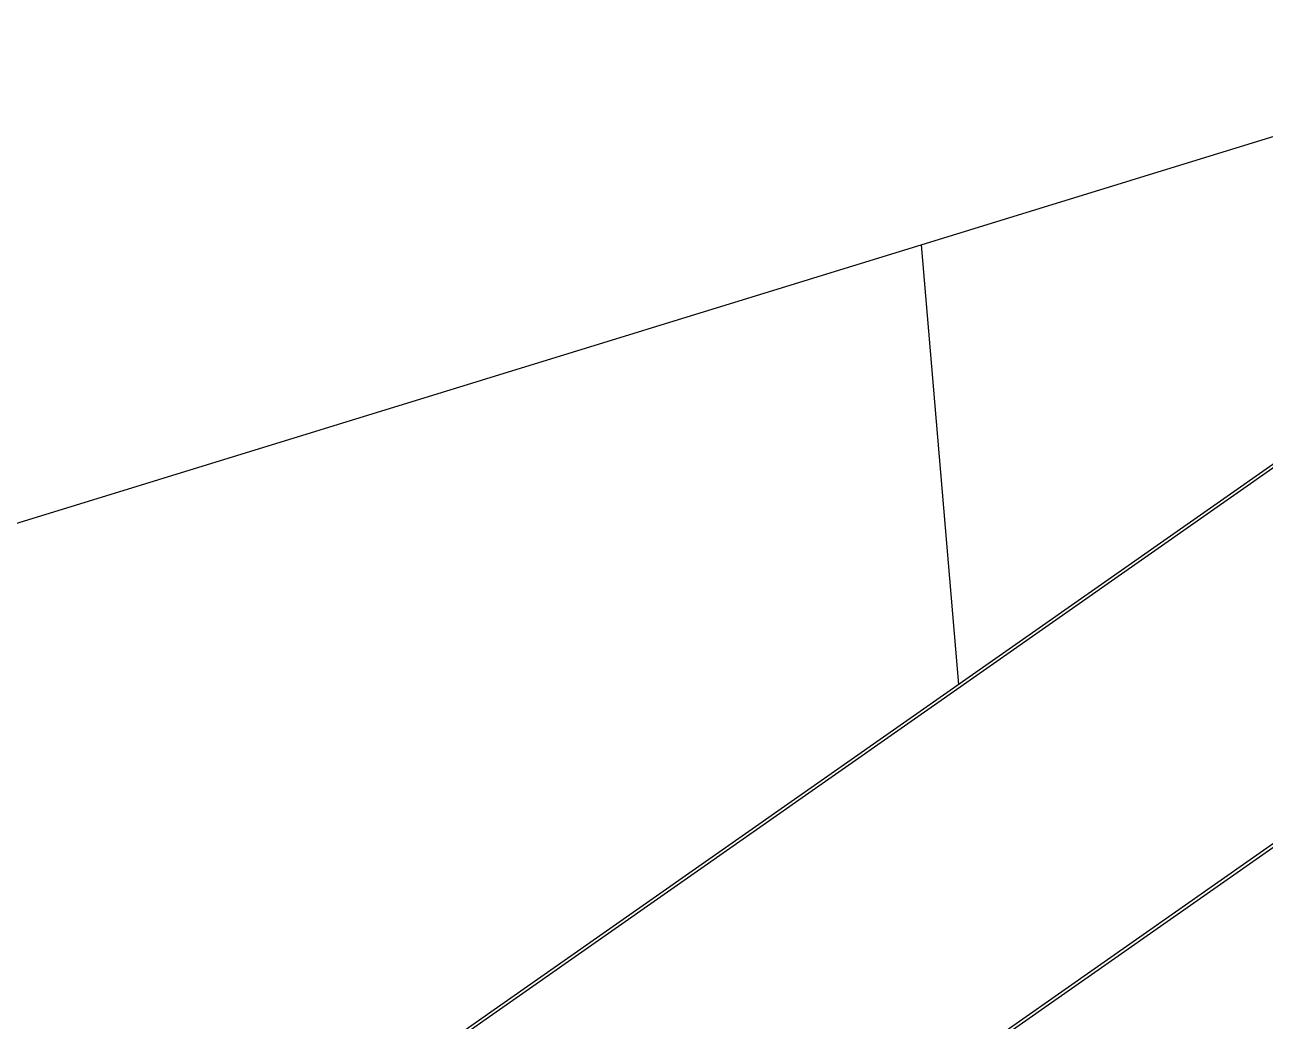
# Model space of a CAD drawing. Header units: inches. Extents: x -45.4 to 22.3, y -8.8 to 22.6.
# Drawn here: x -0.424 to 3.525, y 12.53 to 15.701 of the extents above; entities that cross this region are included whole.
import ezdxf

# ---------------------------------------------------------------- set-up
doc = ezdxf.new("R2010")
doc.units = ezdxf.units.IN
doc.header["$MEASUREMENT"] = 0

msp = doc.modelspace()

# ---------------------------------------------------------------- linework, layer by layer
at = {"color": 7, "linetype": 'Continuous', "lineweight": 25}
for p, q in [((8.6833, 17.8972), (-4.5741, 8.6143)), ((-4.2612, 12.9417), (6.2075, 16.1636)), ((6.089, 16.0685), (-4.5741, 8.6021)), ((6.611, 15.2375), (-4.1625, 7.6939)), ((6.6239, 15.2344), (-4.1567, 7.6857)), ((2.4303, 15.0011), (2.5489, 13.6018))]:
    msp.add_line(p, q, dxfattribs=at)

doc.saveas('drawing.dxf')
